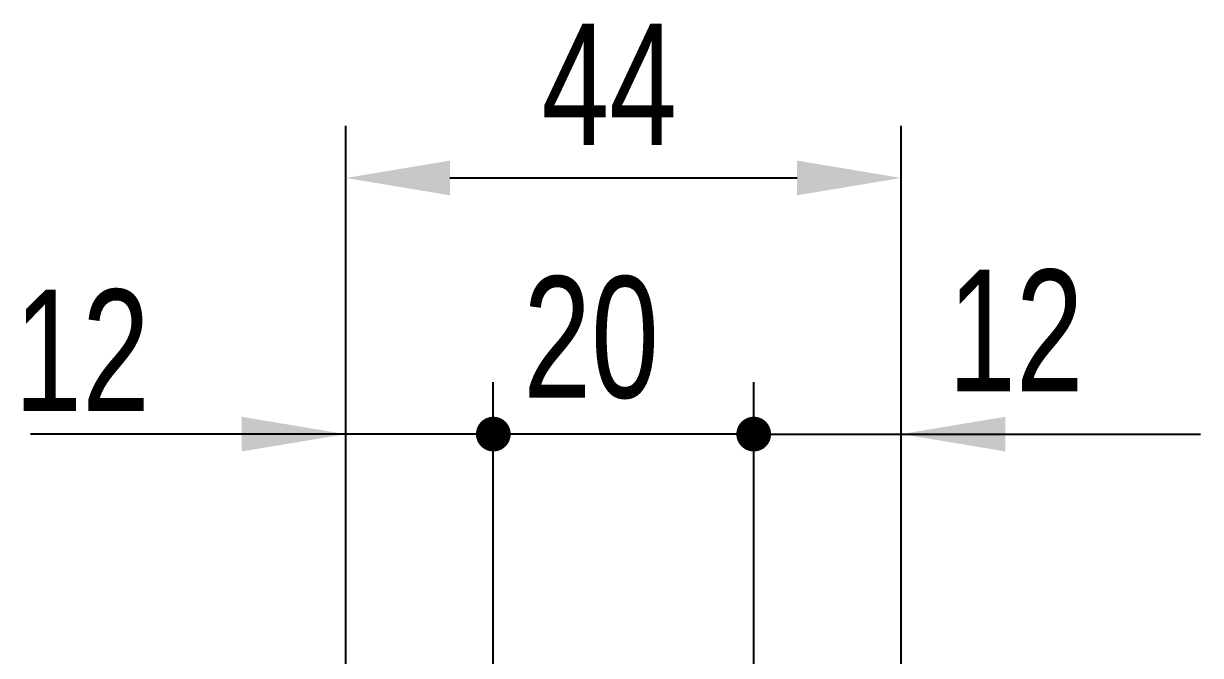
# Model space of a CAD drawing. Extents: x 34 to 831, y 17 to 546.
# Drawn here: x 127.05 to 160.95, y 76.88 to 95.09 of the extents above; entities that cross this region are included whole.
import ezdxf

# ---------------------------------------------------------------- set-up
doc = ezdxf.new("R2010")
doc.units = 0
doc.header["$LTSCALE"] = 8
doc.layers.get('0').update_dxf_attribs({"color": 2, "linetype": 'CONTINUOUS'})
doc.styles.get("Standard").update_dxf_attribs({"font": 'PV_E.shx', "width": 0.7, "bigfont": 'PV_C.shx'})

msp = doc.modelspace()

# ---------------------------------------------------------------- linework, layer by layer
for p, q in [((136.328, 55.465), (136.328, 92.137)), ((152.329, 55.465), (152.329, 92.137)), ((139.328, 90.637), (149.329, 90.637)), ((136.328, 55.465), (136.328, 84.757)), ((140.579, 73.607), (140.579, 84.757)), ((148.079, 76.465), (148.079, 84.757)), ((152.329, 55.465), (152.329, 84.757)), ((136.328, 83.257), (127.249, 83.257)), ((148.079, 83.257), (136.328, 83.257)), ((148.079, 83.257), (152.329, 83.257)), ((152.329, 83.257), (160.946, 83.257)), ((136.328, 55.465), (136.328, 82.243))]:
    msp.add_line(p, q)
at = {"const_width": 0.5}
for points in [[(140.329, 83.257, 1), (140.829, 83.257, 1)], [(147.829, 83.257, 1), (148.329, 83.257, 1)]]:
    msp.add_lwpolyline(points, format="xyb", close=True, dxfattribs=at)
for points in [[(139.328, 91.137), (139.328, 90.137), (136.328, 90.637)], [(149.329, 91.137), (149.329, 90.137), (152.329, 90.637)], [(133.328, 83.757), (133.328, 82.757), (136.328, 83.257)], [(155.329, 83.757), (155.329, 82.757), (152.329, 83.257)]]:
    msp.add_solid(points)

# ---------------------------------------------------------------- texts
at = {"color": 2, "width": 0.75}
for s, p in [('44', (141.964, 91.587)), ('20', (141.443, 84.303)), ('12', (153.675, 84.493)), ('12', (126.781, 83.922))]:
    msp.add_text(s, height=3.5, dxfattribs=at).set_placement(p)

doc.saveas('drawing.dxf')
